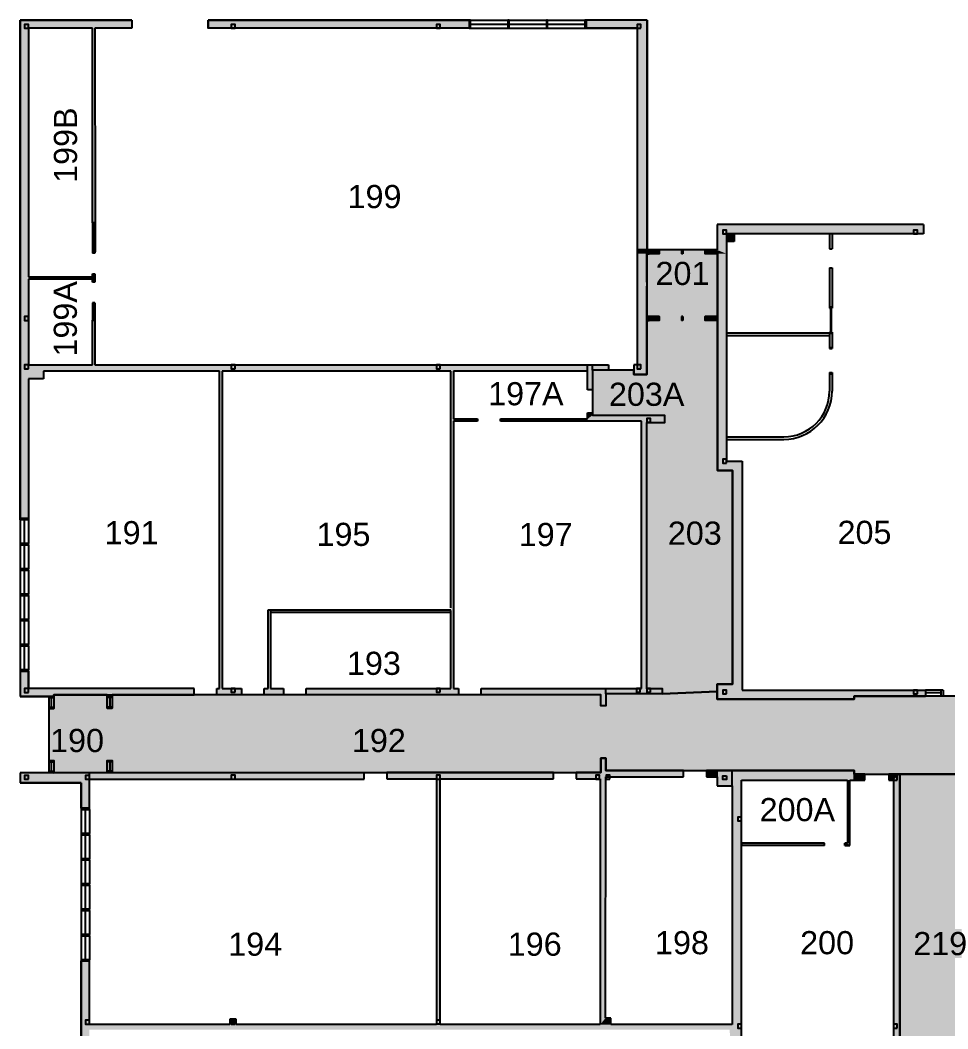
# Model space of a CAD drawing. Extents: x 17496 to 132343, y 22085 to 108769.
# Drawn here: x 24192 to 60690, y 69098 to 108769 of the extents above; entities that cross this region are included whole.
import ezdxf

# ---------------------------------------------------------------- set-up
doc = ezdxf.new("R2010")
doc.units = 0
doc.header["$LTSCALE"] = 500
doc.layers.get('0').update_dxf_attribs({"linetype": 'CONTINUOUS'})
for name, color, linetype in [('CORRIDOR_HATCH', 253, 'CONTINUOUS'), ('ROOM_NUMBERS', 7, 'CONTINUOUS'), ('SC1', 7, 'CONTINUOUS'), ('SOLID', 7, 'CONTINUOUS'), ('WALLS', 7, 'CONTINUOUS'), ('WINDOWS', 7, 'CONTINUOUS')]:
    doc.layers.add(name, color=color, linetype=linetype)
doc.styles.add('STANDARD_2', font='arial.ttf')

# ---------------------------------------------------------------- blocks, each defined once
blk = doc.blocks.new('AUW02D1S', base_point=(8, 3))
blk.add_line((7, 5.38), (9, 5.38))
blk = doc.blocks.new('A1001DAJ', base_point=(395.21, 332.45))
for p, q in [((395.21, 333.45), (395.21, 332.45)), ((396.21, 333.45), (395.21, 333.45)), ((395.21, 332.45), (396.21, 332.45)), ((396.21, 332.45), (396.21, 333.45))]:
    blk.add_line(p, q)
blk = doc.blocks.new('*U57')
at = {"layer": 'ROOM_NUMBERS'}
for points in [[(52576, 76305), (52576, 76405), (55836, 76305)], [(55836, 76305), (52576, 76405), (55836, 76405)]]:
    blk.add_solid(points, dxfattribs=at)
blk = doc.blocks.new('*U91')
at = {"layer": 'SOLID'}
for points in [[(52576, 76305), (52576, 76405), (55836, 76305)], [(55836, 76305), (52576, 76405), (55836, 76405)]]:
    blk.add_solid(points, dxfattribs=at)
blk = doc.blocks.new('*U92')
at = {"layer": 'CORRIDOR_HATCH'}
for points in [[(48842, 97108), (48842, 99582), (49333, 97108)], [(49333, 97108), (48842, 99582), (49333, 99582)], [(49333, 93228), (49333, 99732), (49446, 93228)], [(49446, 93228), (49333, 99732), (49446, 99732)], [(49446, 93228), (49446, 99732), (49536, 93228)], [(49536, 93228), (49446, 99732), (49536, 99732)], [(49536, 82281), (49536, 99732), (51144, 82341)], [(51144, 82341), (49536, 99732), (51144, 99732)], [(51144, 97108), (51144, 99582), (51610, 97108)], [(51610, 97108), (51144, 99582), (51610, 99582)], [(51610, 97108), (51610, 99582), (51632, 97108)], [(51632, 97108), (51610, 99582), (51632, 99582)], [(48842, 93228), (48842, 96958), (49333, 93228)], [(49333, 93228), (48842, 96958), (49333, 96958)], [(51144, 82341), (51144, 96958), (51610, 82359)], [(51610, 82359), (51144, 96958), (51610, 96958)], [(51610, 82659), (51610, 96958), (51632, 82659)], [(51632, 82659), (51610, 96958), (51632, 96958)], [(46714, 93228), (46714, 95008), (47034, 93228)], [(47034, 93228), (46714, 95008), (47034, 95008)], [(47034, 93228), (47034, 95008), (47036, 93228)], [(47036, 93228), (47034, 95008), (47036, 95008)], [(47036, 93228), (47036, 95008), (47235, 93228)], [(47235, 93228), (47036, 95008), (47235, 95008)], [(47235, 93228), (47235, 95008), (47236, 93228)], [(47236, 93228), (47235, 95008), (47236, 95008)], [(47236, 93228), (47236, 95008), (48340, 93228)], [(48340, 93228), (47236, 95008), (48340, 95008)], [(48340, 93228), (48340, 94833), (48836, 93228)], [(48836, 93228), (48340, 94833), (48836, 94833)], [(48836, 93228), (48836, 94833), (48842, 93228)], [(48842, 93228), (48836, 94833), (48842, 94833)], [(48836, 82478), (48836, 92933), (48842, 82478)], [(48842, 82478), (48836, 92933), (48842, 92933)], [(48842, 82478), (48842, 92933), (49333, 82478)], [(49333, 82478), (48842, 92933), (49333, 92933)], [(49333, 82478), (49333, 92933), (49446, 82478)], [(49446, 82478), (49333, 92933), (49446, 92933)], [(49446, 82278), (49446, 92933), (49536, 82281)], [(49536, 82281), (49446, 92933), (49536, 92933)], [(51632, 82659), (51632, 91059), (52220, 82659)], [(52220, 82659), (51632, 91059), (52220, 91059)], [(25516, 79168), (25516, 82228), (27617, 79178)], [(27617, 79178), (25516, 82228), (27617, 82228)], [(27817, 79178), (27817, 82228), (40590, 79178)], [(40590, 79178), (27817, 82228), (40590, 82228)], [(40590, 79178), (40590, 82228), (46714, 79178)], [(46714, 79178), (40590, 82228), (46714, 82228)], [(46714, 79178), (46714, 82228), (47034, 79178)], [(47034, 79178), (46714, 82228), (47034, 82228)], [(47034, 79178), (47034, 82228), (47036, 79747)], [(47036, 79747), (47034, 82228), (47036, 82228)], [(47236, 79257), (47236, 82278), (48340, 79257)], [(48340, 79257), (47236, 82278), (48340, 82278)], [(48340, 79257), (48340, 82278), (48836, 79257)], [(48836, 79257), (48340, 82278), (48836, 82278)], [(48836, 79257), (48836, 82278), (48842, 79257)], [(48842, 79257), (48836, 82278), (48842, 82278)], [(48842, 79257), (48842, 82278), (49333, 79257)], [(49333, 79257), (48842, 82278), (49333, 82278)], [(49333, 79257), (49333, 82278), (49446, 79257)], [(49446, 79257), (49333, 82278), (49446, 82278)], [(49536, 79257), (49446, 82278), (49536, 82281)], [(49446, 79257), (49446, 82278), (49536, 79257)], [(51144, 79258), (49536, 82281), (51144, 82341)], [(49536, 79257), (49536, 82281), (51144, 79258)], [(51610, 79258), (51144, 82341), (51610, 82359)], [(51144, 79258), (51144, 82341), (51610, 79258)], [(56998, 79119), (56998, 82179), (57908, 79119)], [(57908, 79119), (56998, 82179), (57908, 82179)], [(57908, 79119), (57908, 82179), (58048, 79119)], [(58048, 79119), (57908, 82179), (58048, 82179)], [(58048, 79119), (58048, 82179), (58796, 79119)], [(58796, 79119), (58048, 82179), (58796, 82179)], [(58796, 79119), (58796, 82179), (59041, 79119)], [(59041, 79119), (58796, 82179), (59041, 82179)], [(59041, 79119), (59041, 82179), (59340, 79119)], [(59340, 79119), (59041, 82179), (59340, 82179)], [(59340, 79119), (59340, 82179), (60388, 79119)], [(60388, 79119), (59340, 82179), (60388, 82179)], [(60388, 79119), (60388, 82179), (61240, 79119)], [(61240, 79119), (60388, 82179), (61240, 82179)], [(47036, 79747), (47036, 81797), (47235, 79747)], [(47235, 79747), (47036, 81797), (47235, 81797)], [(47235, 79747), (47235, 81797), (47236, 79747)], [(47236, 79747), (47235, 81797), (47236, 81797)], [(51610, 79258), (51610, 82059), (51632, 79258)], [(51632, 79258), (51610, 82059), (51632, 82059)], [(51632, 79258), (51632, 82059), (52220, 79258)], [(52220, 79258), (51632, 82059), (52220, 82059)], [(52220, 79258), (52220, 82059), (56998, 79259)], [(56998, 79259), (52220, 82059), (56998, 82059)], [(25316, 79647), (25316, 81697), (25514, 79647)], [(25514, 79647), (25316, 81697), (25514, 81697)], [(25514, 79168), (25514, 81697), (25516, 79168)], [(25516, 79168), (25514, 81697), (25516, 81697)], [(27617, 79657), (27617, 81707), (27816, 79657)], [(27816, 79657), (27617, 81707), (27816, 81707)], [(27816, 79178), (27816, 81707), (27817, 79178)], [(27817, 79178), (27816, 81707), (27817, 81707)], [(47236, 79257), (47235, 79257), (47236, 79747)], [(58796, 68219), (58796, 79119), (59041, 68219)], [(59041, 68219), (58796, 79119), (59041, 79119)], [(59041, 68219), (59041, 79119), (59340, 68219)], [(59340, 68219), (59041, 79119), (59340, 79119)], [(59340, 52228), (59340, 79119), (60388, 52228)], [(60388, 52228), (59340, 79119), (60388, 79119)], [(60388, 49519), (60388, 79119), (61240, 49519)], [(61240, 49519), (60388, 79119), (61240, 79119)]]:
    blk.add_solid(points, dxfattribs=at)

msp = doc.modelspace()

# ---------------------------------------------------------------- linework, layer by layer
at = {"layer": 'CORRIDOR_HATCH'}
msp.add_lwpolyline([(48842, 99582), (48842, 97108), (49333, 97108), (49333, 96958), (48842, 96958), (48842, 94833), (48340, 94833), (48340, 95008), (46714, 95008), (46714, 93228), (49536, 93228), (49536, 92933), (48836, 92933), (48836, 82478), (49446, 82478), (49446, 82278), (51610, 82359), (51610, 82659), (52220, 82659), (52220, 91059), (51632, 91059), (51632, 96958), (51144, 96958), (51144, 97108), (51632, 97108), (51632, 99582), (51144, 99582), (51144, 99732), (49333, 99732), (49333, 99582)], close=True, dxfattribs=at)
for points in [[(96216, 82179), (56998, 82179), (56998, 82059), (51610, 82059), (51610, 82359), (49446, 82278), (47236, 82278), (47236, 81797), (47036, 81797), (47036, 82228), (27817, 82228), (27817, 81707), (27617, 81707), (27617, 82228), (25516, 82228), (25516, 82228), (25516, 81697), (25316, 81697), (25316, 79647), (25514, 79647), (25514, 79168), (27617, 79178), (27617, 79657), (27816, 79657), (27816, 79178), (47034, 79178), (47036, 79747), (47236, 79747), (47235, 79257), (56998, 79259), (56998, 79119), (58796, 79119), (61810, 79119)], [(61810, 79119), (58796, 79119), (58796, 68219), (59340, 68219), (59340, 68029), (59041, 68029), (59041, 64520), (59041, 62520), (59041, 56258), (59041, 55258), (59041, 52228), (60388, 52228), (60388, 51899), (59041, 51899), (59041, 49848), (60388, 49848), (60388, 49519), (62438, 49519)]]:
    msp.add_lwpolyline(points, dxfattribs=at)
at = {"layer": 'ROOM_NUMBERS'}
for p, q in [((55836, 76405), (52576, 76405)), ((52576, 76405), (52576, 76305)), ((55836, 76305), (52576, 76305)), ((55836, 76305), (55836, 76405)), ((56636, 76305), (56636, 76405))]:
    msp.add_line(p, q, dxfattribs=at)
at = {"layer": 'SC1', "flags": 128}
for points in [[(24516, 108448), (24516, 108598), (24366, 108598), (24366, 108448)], [(32646, 108448), (32646, 108598), (32496, 108598), (32496, 108448)], [(40716, 108448), (40716, 108598), (40566, 108598), (40566, 108448)], [(48617, 108448), (48617, 108598), (48467, 108598), (48467, 108448)], [(51986, 100362), (51986, 100512), (51836, 100512), (51836, 100362)], [(59491, 100362), (59491, 100512), (59341, 100512), (59341, 100362)], [(24516, 96958), (24516, 97108), (24366, 97108), (24366, 96958)], [(24516, 95058), (24516, 95208), (24366, 95208), (24366, 95058)], [(32646, 95058), (32646, 95208), (32496, 95208), (32496, 95058)], [(40716, 95058), (40716, 95208), (40566, 95208), (40566, 95058)], [(48617, 95058), (48617, 95208), (48467, 95208), (48467, 95058)], [(48990, 92958), (48990, 93108), (48841, 93108), (48841, 92958)], [(51986, 91352), (51986, 91502), (51836, 91502), (51836, 91352)], [(24516, 82328), (24516, 82478), (24366, 82478), (24366, 82328)], [(32646, 82333), (32646, 82483), (32496, 82483), (32496, 82333)], [(40716, 82333), (40716, 82483), (40566, 82483), (40566, 82333)], [(48590, 82333), (48590, 82483), (48441, 82483), (48441, 82333)], [(48990, 82333), (48990, 82483), (48841, 82483), (48841, 82333)], [(51986, 82269), (51986, 82419), (51836, 82419), (51836, 82269)], [(59491, 82269), (59491, 82419), (59341, 82419), (59341, 82269)], [(24516, 78918), (24516, 79068), (24366, 79068), (24366, 78918)], [(26916, 78918), (26916, 79068), (26766, 79068), (26766, 78918)], [(32646, 78923), (32646, 79073), (32496, 79073), (32496, 78923)], [(40716, 78923), (40716, 79073), (40566, 79073), (40566, 78923)], [(46991, 78923), (46991, 79073), (46841, 79073), (46841, 78923)], [(47391, 78923), (47391, 79073), (47241, 79073), (47241, 78923)], [(51986, 79049), (51986, 78899), (51836, 78899), (51836, 79049)], [(58700, 78879), (58700, 79029), (58551, 79029), (58551, 78879)], [(52576, 77279), (52576, 77429), (52426, 77429), (52426, 77279)], [(26916, 69288), (26916, 69438), (26766, 69438), (26766, 69288)], [(32646, 69288), (32646, 69438), (32496, 69438), (32496, 69288)], [(40716, 69293), (40716, 69443), (40566, 69443), (40566, 69293)], [(52576, 69129), (52576, 69279), (52426, 69279), (52426, 69129)], [(58700, 69129), (58700, 69279), (58551, 69279), (58551, 69129)]]:
    msp.add_lwpolyline(points, close=True, dxfattribs=at)
at = {"layer": 'SOLID'}
for p, q in [((48861, 99732), (48467, 99732)), ((46514, 94968), (46514, 95208)), ((46714, 95008), (46714, 95208)), ((47236, 82278), (47236, 82478)), ((51610, 79009), (51610, 79259)), ((52206, 78659), (52206, 79259)), ((56998, 79119), (56998, 78879))]:
    msp.add_line(p, q, dxfattribs=at)
for points in [[(28586, 108768), (28586, 108448), (24196, 108768), (24516, 108448)], [(24196, 108768), (24516, 108448), (24196, 89175), (24516, 89175)], [(41861, 108768), (41861, 108448), (31586, 108769), (31586, 108449)], [(48861, 108768), (48467, 108448), (46461, 108768), (46461, 108448)], [(48861, 99732), (48467, 99732), (48861, 108768), (48467, 108448)], [(27036, 108448), (27136, 108448), (27037, 100801), (27137, 100801)], [(59738, 100732), (59738, 100362), (51610, 100732), (51986, 100362)], [(51610, 99732), (51986, 99582), (51610, 100732), (51986, 100362)], [(52286, 100062), (52286, 100362), (51986, 100062), (51986, 100362)], [(48861, 99732), (48842, 99582), (48467, 99732), (48467, 99582)], [(48467, 95208), (48842, 94833), (48467, 99582), (48842, 99582)], [(48933, 99732), (48933, 99582), (48861, 99732), (48842, 99582)], [(51538, 99732), (51538, 99582), (51610, 99732), (51986, 99582)], [(51632, 99582), (51986, 99582), (51632, 91059), (51986, 91429)], [(27036, 98788), (27136, 98788), (27036, 98464), (27136, 98464)], [(24516, 98676), (24516, 98576), (27036, 98676), (27036, 98576)], [(27036, 96976), (27136, 96976), (27036, 95208), (27136, 95208)], [(48933, 97108), (48933, 96958), (48842, 97108), (48842, 96958)], [(51538, 97108), (51538, 96958), (51632, 97108), (51632, 96958)], [(46514, 95208), (46514, 94968), (24516, 95208), (25116, 94968)], [(24516, 95208), (25116, 94968), (24516, 94668), (25116, 94668)], [(32036, 82478), (32136, 82478), (32036, 94968), (32136, 94968)], [(41136, 94968), (41236, 94968), (41136, 82478), (41236, 82478)], [(46514, 95208), (46714, 95208), (46514, 94228), (46714, 94228)], [(47340, 95208), (47340, 95008), (46714, 95208), (46714, 95008)], [(48340, 95208), (48340, 94833), (48467, 95208), (48842, 94833)], [(46714, 93228), (46514, 93093), (46714, 93328), (46514, 93328)], [(49536, 93228), (48636, 92993), (46714, 93228), (46514, 93093)], [(49536, 92933), (49536, 93228), (48836, 92933), (48636, 92993)], [(42186, 93093), (42186, 92993), (41236, 93093), (41236, 92993)], [(48636, 92993), (46514, 93093), (43086, 92993), (43086, 93093)], [(48836, 92933), (48636, 92993), (48836, 82478), (48636, 82478)], [(51632, 91059), (51986, 91429), (52220, 91059), (52602, 91429)], [(52220, 91059), (52602, 91429), (52220, 82659), (52602, 82419)], [(41136, 85573), (41136, 85473), (33946, 85573), (34046, 85473)], [(33946, 85573), (34046, 85473), (33946, 82478), (34046, 82478)], [(24196, 83168), (24516, 83168), (24196, 82168), (24516, 82478)], [(52220, 82659), (52602, 82419), (51610, 82659), (51610, 82059)], [(24196, 82168), (24516, 82478), (25516, 82168), (25516, 82478)], [(31036, 82478), (31036, 82228), (25516, 82478), (25516, 82228)], [(32898, 82478), (32898, 82238), (31936, 82478), (31936, 82238)], [(34550, 82478), (34550, 82228), (33798, 82478), (33798, 82228)], [(41436, 82478), (41436, 82228), (35450, 82478), (35450, 82228)], [(47236, 82478), (47036, 82228), (42336, 82478), (42336, 82228)], [(47236, 81797), (47036, 81797), (47236, 82478), (47036, 82228)], [(49446, 82478), (49446, 82278), (47236, 82478), (47236, 82278)], [(51610, 82059), (52602, 82419), (56998, 82059), (56998, 82179)], [(52602, 82419), (56998, 82179), (59817, 82419), (59817, 82179)], [(47236, 79747), (47036, 79747), (47216, 69513), (47016, 69268)], [(24196, 79168), (24196, 78768), (26916, 79168), (26596, 78768)], [(26916, 79168), (26596, 78768), (26916, 77775), (26596, 77775)], [(37720, 79168), (37720, 78918), (26916, 79168), (26916, 78918)], [(45170, 79178), (45170, 78928), (38620, 79178), (38620, 78928)], [(47034, 79178), (47016, 78928), (46070, 79178), (46070, 78928)], [(50296, 79257), (50296, 79007), (47236, 79257), (47216, 79007)], [(51196, 79259), (51196, 79009), (51610, 79259), (51610, 79009)], [(51610, 79259), (51610, 78659), (52206, 79259), (52206, 78659)], [(56998, 79259), (56998, 78879), (52206, 79259), (52576, 78879)], [(52206, 79259), (52576, 78879), (52206, 69268), (52576, 68229)], [(57420, 79119), (57420, 78879), (56998, 79119), (56998, 78879)], [(58370, 79119), (58370, 78879), (58796, 79119), (58551, 78879)], [(58796, 79119), (58551, 78879), (58796, 68219), (58551, 68229)], [(40716, 69268), (40566, 69268), (40716, 78928), (40566, 78928)], [(56736, 78879), (56836, 78879), (56736, 76405), (56836, 76305)], [(56736, 76405), (56836, 76305), (56636, 76405), (56636, 76305)], [(26916, 71768), (26596, 71768), (26916, 68214), (26596, 68214)], [(32696, 69481), (32696, 69268), (32445, 69481), (32445, 69268)], [(47426, 69268), (47016, 69268), (47426, 69513), (47216, 69513)], [(52206, 69268), (52101, 69068), (26916, 69268), (26916, 69068)], [(52206, 69268), (52576, 68229), (52101, 69068), (52201, 67929)]]:
    msp.add_solid(points, dxfattribs=at)
at = {"layer": 'WALLS'}
for p, q in [((24192, 89118), (24196, 108768)), ((24196, 108768), (24196, 89125)), ((28586, 108768), (24196, 108768)), ((24196, 108768), (28586, 108768)), ((28586, 108768), (28586, 108448)), ((28586, 108768), (28586, 108448)), ((41861, 108768), (31586, 108769)), ((31586, 108769), (31586, 108449)), ((48861, 108768), (46461, 108768)), ((46461, 108768), (46461, 108448)), ((48861, 108768), (46461, 108768)), ((46461, 108768), (46461, 108768)), ((48861, 108768), (48861, 99732)), ((48861, 99732), (48861, 108768)), ((24516, 108448), (24516, 98676)), ((27036, 108448), (24516, 108448)), ((27037, 108448), (24516, 108448)), ((24516, 108448), (24516, 98676)), ((27037, 100801), (27037, 108448)), ((28586, 108448), (27136, 108448)), ((28586, 108448), (27136, 108448)), ((27136, 108448), (27137, 100801)), ((41861, 108448), (31586, 108449)), ((48467, 108448), (46461, 108448)), ((46461, 108448), (48467, 108448)), ((48467, 108448), (48467, 99582)), ((48467, 108448), (48467, 95208)), ((27137, 100801), (27037, 100801)), ((51610, 100732), (51610, 99732)), ((59738, 100732), (51610, 100732)), ((59738, 100732), (51610, 100732)), ((59738, 100732), (59738, 100362)), ((59738, 100732), (59738, 100362)), ((59738, 100362), (51986, 100362)), ((51986, 100362), (51986, 99582)), ((52286, 100062), (51986, 100062)), ((51986, 100062), (51986, 91429)), ((59738, 100362), (52286, 100362)), ((52286, 100362), (52286, 100062)), ((56036, 100360), (56036, 99778)), ((56136, 100360), (56136, 99778)), ((48933, 99582), (48842, 99582)), ((48842, 98463), (48842, 99582)), ((48933, 99732), (48861, 99732)), ((48933, 99732), (48861, 99732)), ((48861, 99582), (48933, 99582)), ((48933, 99582), (48933, 99732)), ((51610, 99732), (51538, 99732)), ((51632, 99582), (51538, 99582)), ((51632, 99582), (51632, 91059)), ((56036, 99778), (56136, 99778)), ((27036, 98676), (27036, 98788)), ((27036, 98788), (27136, 98788)), ((27136, 98788), (27136, 98464)), ((56036, 99028), (56036, 97447)), ((56036, 99028), (56136, 99028)), ((56136, 99028), (56136, 97447)), ((24516, 98676), (27036, 98676)), ((24516, 98576), (24516, 95208)), ((27036, 98576), (24516, 98576)), ((24516, 98576), (24516, 95208)), ((27036, 98464), (27036, 98576)), ((27136, 98464), (27036, 98464)), ((48842, 94833), (48842, 98313)), ((56036, 97489), (56136, 97489)), ((56036, 97447), (56136, 97447)), ((56071, 97447), (56071, 96502)), ((56101, 97447), (56101, 96502)), ((27036, 95208), (27036, 96976)), ((27036, 96976), (27136, 96976)), ((27136, 96976), (27136, 95208)), ((48933, 96958), (48842, 96958)), ((48842, 96958), (48933, 96958)), ((48933, 97108), (48861, 97108)), ((48933, 97108), (48861, 97108)), ((48933, 96958), (48933, 97108)), ((51632, 97108), (51538, 97108)), ((51632, 96958), (51538, 96958)), ((56036, 96460), (51986, 96460)), ((56036, 96502), (56036, 95853)), ((56036, 96502), (56136, 96502)), ((56036, 96460), (56136, 96460)), ((56136, 96502), (56136, 95853)), ((56036, 96360), (51986, 96360)), ((56036, 95895), (56136, 95895)), ((56036, 95853), (56136, 95853)), ((24516, 95208), (27036, 95208)), ((25116, 94968), (25116, 94668)), ((32036, 94968), (25116, 94968)), ((25116, 94968), (25116, 94668)), ((27136, 95208), (47340, 95208)), ((32036, 82478), (32036, 94968)), ((41136, 94968), (32136, 94968)), ((32136, 94968), (32136, 82478)), ((41136, 85651), (41136, 94968)), ((46514, 94968), (41236, 94968)), ((41236, 94968), (41236, 93093)), ((46514, 94228), (46514, 94968)), ((47340, 95008), (46714, 95008)), ((46714, 95008), (46714, 94228)), ((47340, 95208), (47340, 95008)), ((48467, 95208), (48340, 95208)), ((48340, 95208), (48340, 94833)), ((48340, 94833), (48842, 94833)), ((56036, 94908), (56136, 94908)), ((56036, 94908), (56036, 94183)), ((56036, 94865), (56136, 94865)), ((56136, 94908), (56136, 94183)), ((24516, 94668), (24516, 89125)), ((25116, 94668), (24516, 94668)), ((24516, 94668), (24516, 89175)), ((46714, 94228), (46514, 94228)), ((46514, 93093), (46514, 93328)), ((46514, 93328), (46714, 93328)), ((46714, 93328), (46714, 93228)), ((46714, 93228), (49536, 93228)), ((49536, 93228), (49536, 92933)), ((41236, 93093), (42186, 93093)), ((42186, 92993), (41236, 92993)), ((41236, 92993), (41236, 82478)), ((42186, 93093), (42186, 92993)), ((43086, 93093), (46514, 93093)), ((43086, 92993), (43086, 93093)), ((48636, 92993), (43086, 92993)), ((48636, 82478), (48636, 92993)), ((49536, 92933), (48836, 92933)), ((48836, 92933), (48836, 82478)), ((51986, 92383), (54236, 92383)), ((51986, 92283), (54236, 92283)), ((51986, 91429), (52602, 91429)), ((52602, 91429), (52602, 82419)), ((51632, 91059), (52220, 91059)), ((52220, 91059), (52220, 82659)), ((24516, 89175), (24192, 89118)), ((33946, 82478), (33946, 85573)), ((33946, 85573), (41136, 85573)), ((34046, 85551), (34046, 82478)), ((41136, 85473), (34046, 85473)), ((41136, 82478), (41136, 85551)), ((24196, 83168), (24196, 82168)), ((24516, 83168), (24196, 83168)), ((24196, 83168), (24196, 82168)), ((24516, 83168), (24516, 82478)), ((24516, 82478), (24516, 83168)), ((24516, 83168), (24516, 83168)), ((52220, 82659), (51610, 82659)), ((51610, 82659), (51610, 82059)), ((25323, 82168), (24196, 82168)), ((24196, 82168), (25516, 82168)), ((25516, 82478), (24516, 82478)), ((31036, 82478), (24516, 82478)), ((31036, 82478), (24516, 82478)), ((25516, 82228), (25516, 82166)), ((25516, 82168), (25516, 82228)), ((25516, 82228), (31036, 82228)), ((27817, 82238), (27817, 82176)), ((31036, 82228), (31036, 82478)), ((31036, 82228), (31036, 82478)), ((31936, 82238), (31936, 82478)), ((31936, 82478), (32036, 82478)), ((32898, 82238), (31936, 82238)), ((32136, 82478), (32898, 82478)), ((32898, 82478), (32898, 82238)), ((33798, 82228), (33798, 82478)), ((33798, 82478), (33946, 82478)), ((34550, 82228), (33798, 82228)), ((34046, 82478), (34550, 82478)), ((34550, 82478), (34550, 82228)), ((35450, 82228), (35450, 82478)), ((35450, 82478), (41136, 82478)), ((41436, 82228), (35450, 82228)), ((41236, 82478), (41436, 82478)), ((41436, 82478), (41436, 82228)), ((42336, 82228), (42336, 82478)), ((42336, 82478), (48636, 82478)), ((47036, 82228), (42336, 82228)), ((47036, 81797), (47036, 82228)), ((49446, 82278), (47236, 82278)), ((47236, 82278), (47236, 81797)), ((48836, 82478), (49446, 82478)), ((49446, 82478), (49446, 82278)), ((52602, 82419), (59817, 82419)), ((56998, 82059), (56998, 82179)), ((56998, 82179), (59817, 82179)), ((59817, 82419), (59817, 82179)), ((47236, 81797), (47036, 81797)), ((51610, 82059), (56998, 82059)), ((47036, 79747), (47034, 79174)), ((47236, 79747), (47036, 79747)), ((47235, 79257), (47236, 79747)), ((24196, 79168), (24196, 78768)), ((26916, 79168), (24196, 79168)), ((24196, 79168), (24196, 78768)), ((37720, 79168), (24196, 79168)), ((26916, 77775), (26916, 79168)), ((37720, 78918), (37720, 79168)), ((45170, 79178), (38620, 79178)), ((38620, 79178), (38620, 78928)), ((45170, 78928), (45170, 79178)), ((47034, 79174), (46070, 79174)), ((46070, 79174), (46070, 78928)), ((47216, 69513), (47234, 79007)), ((47234, 79007), (50296, 79007)), ((50296, 79257), (47235, 79257)), ((50296, 79007), (50296, 79257)), ((56998, 79259), (51196, 79259)), ((51196, 79259), (51196, 79009)), ((51196, 79009), (51610, 79009)), ((51610, 79009), (51610, 78659)), ((56998, 79119), (56998, 79259)), ((57420, 79119), (56998, 79119)), ((57420, 78879), (57420, 79119)), ((58370, 79119), (58370, 78879)), ((58796, 79119), (58370, 79119)), ((58796, 68219), (58796, 79119)), ((26596, 78768), (24196, 78768)), ((24196, 78768), (26596, 78768)), ((26596, 77775), (26596, 78768)), ((26596, 78768), (26596, 77775)), ((26916, 77775), (26916, 78918)), ((26916, 78918), (37720, 78918)), ((38620, 78928), (40566, 78928)), ((40566, 78928), (40566, 69268)), ((40716, 69268), (40716, 78928)), ((40716, 78928), (45170, 78928)), ((40716, 78928), (45170, 78928)), ((46070, 78928), (47016, 78928)), ((47016, 78928), (47016, 69268)), ((51610, 78659), (52206, 78659)), ((52206, 78659), (52206, 69268)), ((52576, 68229), (52576, 78879)), ((52576, 78879), (56736, 78879)), ((56736, 78879), (56736, 76405)), ((56836, 76305), (56836, 78879)), ((56836, 78879), (57420, 78879)), ((58370, 78879), (58551, 78879)), ((58551, 78879), (58551, 68229)), ((26596, 77775), (26916, 77775)), ((55836, 76405), (52576, 76405)), ((55836, 76305), (52576, 76305)), ((55836, 76305), (55836, 76405)), ((56736, 76405), (56636, 76405)), ((56636, 76405), (56636, 76305)), ((56636, 76305), (56836, 76305)), ((26596, 68214), (26596, 71768)), ((26916, 71768), (26596, 71768)), ((26596, 71768), (26596, 68214)), ((26916, 69268), (26916, 71768)), ((26916, 69268), (26916, 71768)), ((32696, 69481), (32445, 69481)), ((32445, 69481), (32445, 69268)), ((32696, 69268), (32696, 69481)), ((47426, 69513), (47216, 69513)), ((47426, 69268), (47426, 69513)), ((32445, 69268), (26916, 69268)), ((40566, 69268), (32696, 69268)), ((47016, 69268), (40716, 69268)), ((52206, 69268), (47426, 69268))]:
    msp.add_line(p, q, dxfattribs=at)
msp.add_lwpolyline([(31586, 108769), (41861, 108769), (41861, 108448), (31586, 108448)], close=True, dxfattribs=at)
for radius in [1800, 1900]:
    msp.add_arc((54236, 94183), radius, 270, 0, dxfattribs=at)
at = {"layer": 'WINDOWS'}
for p, q in [((41911, 108768), (43377, 108768)), ((43427, 108768), (44894, 108768)), ((44944, 108768), (46411, 108768)), ((41911, 108608), (43377, 108608)), ((41911, 108448), (43377, 108448)), ((43427, 108608), (44894, 108608)), ((43427, 108448), (44894, 108448)), ((44944, 108608), (46411, 108608)), ((44944, 108448), (46411, 108448)), ((27037, 100801), (27037, 99651)), ((27137, 100801), (27137, 99651)), ((27137, 100751), (27036, 100751)), ((27087, 100751), (27087, 99651)), ((27136, 99601), (27034, 99601)), ((27036, 99651), (27036, 99601)), ((27137, 99651), (27036, 99651)), ((27136, 99651), (27136, 99601)), ((49333, 99732), (48933, 99732)), ((48933, 99732), (48933, 99582)), ((49333, 99582), (48933, 99582)), ((48983, 99732), (48983, 99582)), ((49283, 99657), (48983, 99657)), ((49283, 99732), (49283, 99582)), ((49333, 99732), (49333, 99582)), ((50263, 99732), (50213, 99732)), ((50213, 99732), (50213, 99582)), ((50263, 99582), (50213, 99582)), ((50263, 99732), (50263, 99582)), ((51144, 99732), (51144, 99582)), ((51538, 99732), (51144, 99732)), ((51538, 99582), (51144, 99582)), ((51194, 99732), (51194, 99582)), ((51494, 99657), (51194, 99657)), ((51494, 99732), (51494, 99582)), ((51538, 99732), (51538, 99582)), ((27036, 97651), (27036, 97601)), ((27136, 97651), (27036, 97651)), ((27136, 97601), (27036, 97601)), ((27036, 97601), (27036, 96976)), ((27036, 97601), (27036, 96976)), ((27086, 97601), (27086, 97026)), ((27136, 97651), (27136, 97601)), ((27136, 97601), (27136, 96976)), ((27136, 97026), (27036, 97026)), ((49333, 97108), (48933, 97108)), ((48933, 97108), (48933, 96958)), ((49333, 96958), (48933, 96958)), ((48983, 97108), (48983, 96958)), ((49283, 97033), (48983, 97033)), ((49283, 97108), (49283, 96958)), ((49333, 97108), (49333, 96958)), ((50213, 97108), (50213, 96958)), ((50263, 97108), (50213, 97108)), ((50263, 96958), (50213, 96958)), ((50263, 97108), (50263, 96958)), ((51538, 97108), (51144, 97108)), ((51144, 97108), (51144, 96958)), ((51538, 96958), (51144, 96958)), ((51194, 97108), (51194, 96958)), ((51494, 97033), (51194, 97033)), ((51494, 97108), (51494, 96958)), ((51538, 97108), (51538, 96958)), ((24196, 89125), (24196, 88182)), ((24356, 89125), (24356, 88182)), ((24516, 89125), (24516, 88182)), ((24196, 88132), (24196, 87189)), ((24356, 88132), (24356, 87189)), ((24516, 88132), (24516, 87189)), ((24196, 87139), (24196, 86196)), ((24356, 87139), (24356, 86196)), ((24516, 87139), (24516, 86196)), ((24196, 86146), (24196, 85203)), ((24356, 86146), (24356, 85203)), ((24516, 86146), (24516, 85203)), ((24196, 85153), (24196, 84211)), ((24356, 85153), (24356, 84211)), ((24516, 85153), (24516, 84211)), ((24196, 84161), (24196, 83218)), ((24356, 84161), (24356, 83218)), ((24516, 84161), (24516, 83218)), ((25316, 82168), (25316, 81697)), ((25516, 82118), (25316, 82118)), ((25516, 82168), (25323, 82168)), ((25416, 82118), (25416, 81747)), ((25516, 82166), (25516, 81697)), ((27617, 82238), (27617, 81707)), ((27817, 82178), (27617, 82178)), ((27817, 82128), (27617, 82128)), ((27717, 82128), (27717, 81757)), ((27817, 82176), (27817, 81707)), ((60410, 82419), (59810, 82419)), ((60410, 82179), (59810, 82179)), ((60410, 82419), (60410, 82179)), ((60460, 82419), (60410, 82419)), ((60460, 82179), (60410, 82179)), ((60510, 82419), (60460, 82419)), ((60510, 82179), (60460, 82179)), ((60510, 82419), (60510, 82179)), ((25316, 81747), (25516, 81747)), ((27617, 81757), (27817, 81757)), ((25316, 81697), (25516, 81697)), ((27617, 81707), (27817, 81707)), ((25316, 79647), (25316, 79168)), ((25316, 79647), (25514, 79647)), ((25316, 79597), (25514, 79597)), ((25414, 79597), (25414, 79218)), ((25514, 79647), (25514, 79168)), ((27617, 79657), (27816, 79657)), ((27617, 79657), (27617, 79178)), ((27617, 79607), (27816, 79607)), ((27716, 79607), (27716, 79228)), ((27816, 79657), (27816, 79178)), ((27816, 79228), (27617, 79228)), ((26596, 77725), (26596, 76782)), ((26756, 77725), (26756, 76782)), ((26916, 77725), (26916, 76782)), ((26596, 76732), (26596, 75789)), ((26756, 76732), (26756, 75789)), ((26916, 76732), (26916, 75789)), ((26596, 75739), (26596, 74796)), ((26756, 75739), (26756, 74796)), ((26916, 75739), (26916, 74796)), ((26596, 74746), (26596, 73803)), ((26756, 74746), (26756, 73803)), ((26916, 74746), (26916, 73803)), ((26596, 73753), (26596, 72811)), ((26756, 73753), (26756, 72811)), ((26916, 73753), (26916, 72811)), ((26596, 72761), (26596, 71818)), ((26756, 72761), (26756, 71818)), ((26916, 72761), (26916, 71818))]:
    msp.add_line(p, q, dxfattribs=at)
at = {"layer": 'WINDOWS', "color": 2}
for p, q in [((25514, 79218), (25316, 79218)), ((25514, 79168), (25323, 79168)), ((27341, 79168), (27150, 79168))]:
    msp.add_line(p, q, dxfattribs=at)

# ---------------------------------------------------------------- block references
at = {"layer": 'CORRIDOR_HATCH'}
msp.add_blockref('*U92', (0, 0), dxfattribs=at)
at = {"layer": 'ROOM_NUMBERS'}
msp.add_blockref('*U57', (0, 0), dxfattribs=at)
at = {"layer": 'SOLID'}
msp.add_blockref('*U91', (0, 0), dxfattribs=at)
at = {"layer": 'WINDOWS', "xscale": 50, "yscale": 320, "zscale": 50}
for p in [(41861, 108448), (43377, 108448), (44894, 108448), (46411, 108448)]:
    msp.add_blockref('A1001DAJ', p, dxfattribs=at)
for p, rotation in [((24516, 89125), 89.99999999999987), ((24516, 88132), 89.99999999999987), ((24516, 87139), 89.99999999999987), ((24516, 86146), 89.99999999999987), ((24516, 85153), 89.99999999999987), ((24516, 84161), 89.99999999999987), ((24516, 83168), 89.99999999999987), ((26596, 77775), 270.0000000000001), ((26596, 76782), 270.0000000000001), ((26596, 75789), 270.0000000000001), ((26596, 74796), 270.0000000000001), ((26596, 73803), 270.0000000000001), ((26596, 72811), 270.0000000000001), ((26596, 71818), 270.0000000000001)]:
    msp.add_blockref('A1001DAJ', p, dxfattribs=dict(at, rotation=rotation))
at = {"layer": 'WINDOWS', "xscale": 300, "zscale": 300, "rotation": 180}
msp.add_blockref('AUW02D1S', (60110, 82309), dxfattribs=at)

# ---------------------------------------------------------------- texts
at = {"layer": 'ROOM_NUMBERS', "style": 'STANDARD_2'}
for s, p in [('199B', (26430, 102368)), ('199A', (26423, 95538))]:
    msp.add_text(s, height=910, rotation=90, dxfattribs=at).set_placement(p)
for s, p in [('199', (37074, 101376)), ('201', (49189, 98353)), ('197A', (42604, 93622)), ('203A', (47356, 93600)), ('191', (27517, 88157)), ('195', (35852, 88091)), ('197', (43808, 88085)), ('203', (49674, 88138)), ('205', (56351, 88170)), ('193', (37049, 83019)), ('190', (25370, 79984)), ('192', (37245, 79984)), ('200A', (53284, 77264)), ('194', (32378, 71973)), ('196', (43376, 71973)), ('198', (49170, 72032)), ('200', (54879, 72032)), ('219', (59329, 71996))]:
    msp.add_text(s, height=910, dxfattribs=at).set_placement(p)

doc.saveas('drawing.dxf')
